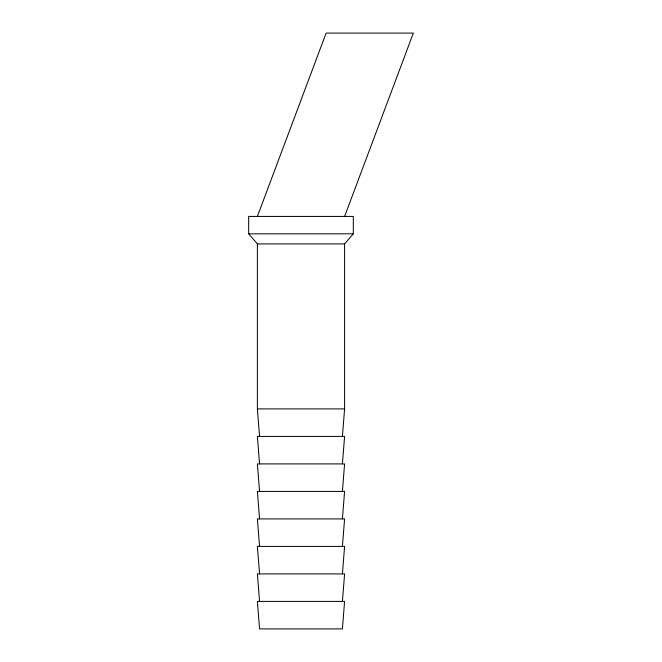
<?xml version="1.0" encoding="UTF-8"?>
<svg xmlns="http://www.w3.org/2000/svg" width="662" height="662" viewBox="0 0 662 662"><rect width="100%" height="100%" fill="white"/><g stroke="black" fill="none" stroke-linecap="round" stroke-linejoin="round"><path stroke-width="0.99" d="M342.411 436.407L344.596 408.909L344.596 243.922L353.309 233.835L353.309 216.424L248.664 216.424L248.664 233.835L257.386 243.922L257.386 408.909L259.562 436.407M342.411 463.913L344.596 436.407L257.386 436.407L259.562 463.913M342.411 491.411L344.596 463.913L257.386 463.913L259.562 491.411M342.411 518.909L344.596 491.411L257.386 491.411L259.562 518.909M342.411 546.407L344.596 518.909L257.386 518.909L259.562 546.407M342.411 573.904L344.596 546.407L257.386 546.407L259.562 573.904M342.411 601.402L344.596 573.904L257.386 573.904L259.562 601.402M257.386 216.424L326.126 33.1L413.336 33.1L344.596 216.424M248.664 233.835L353.309 233.835M257.386 243.922L344.596 243.922M257.386 408.909L344.596 408.909M344.596 601.402L342.411 628.9L259.562 628.9L257.386 601.402L344.596 601.402"/></g></svg>
